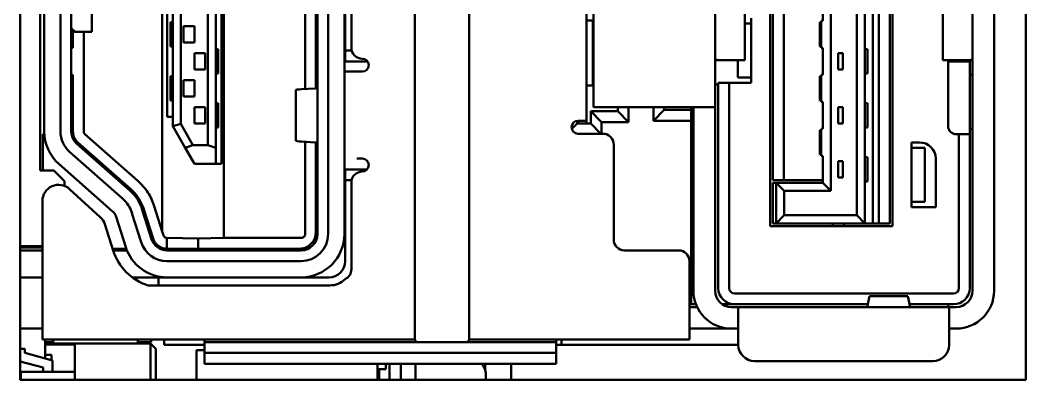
# Model space of a CAD drawing. Header units: millimetres. Extents: x 3412 to 5643, y 891 to 1933.
# Drawn here: x 3686.94 to 3705.54, y 1536.27 to 1542.93 of the extents above; entities that cross this region are included whole.
import ezdxf

# ---------------------------------------------------------------- set-up
doc = ezdxf.new("R2010")
doc.units = ezdxf.units.MM
doc.header["$LTSCALE"] = 1.8
doc.layers.add('외형선(ISO)', color=7, linetype='Continuous', lineweight=50)

msp = doc.modelspace()

# ---------------------------------------------------------------- linework, layer by layer
at = {"layer": '외형선(ISO)'}
for p, q in [((3686.937, 1536.27), (3686.937, 1554.87)), ((3705.537, 1554.87), (3705.537, 1536.27)), ((3694.239, 1537.27), (3694.239, 1554.07)), ((3695.239, 1554.07), (3695.239, 1537.27)), ((3704.549, 1537.92), (3704.549, 1553.42)), ((3704.949, 1553.42), (3704.949, 1537.92)), ((3690.704, 1552.44), (3690.704, 1538.9)), ((3692.434, 1552.37), (3692.434, 1538.97)), ((3692.634, 1552.37), (3692.634, 1538.97)), ((3692.934, 1538.97), (3692.934, 1552.37)), ((3689.564, 1539.021), (3689.564, 1552.318)), ((3700.809, 1539.12), (3700.809, 1552.22)), ((3703.069, 1552.22), (3703.069, 1539.12)), ((3703.019, 1552.17), (3703.019, 1539.17)), ((3702.819, 1539.17), (3702.819, 1551.97)), ((3702.709, 1539.17), (3702.709, 1551.32)), ((3687.309, 1551.19), (3687.309, 1540.15)), ((3690.659, 1551.07), (3690.659, 1540.27)), ((3702.559, 1539.17), (3702.559, 1551.17)), ((3702.409, 1539.32), (3702.409, 1551.02)), ((3690.409, 1550.72), (3690.409, 1540.62)), ((3690.559, 1550.772), (3690.559, 1540.567)), ((3701.929, 1550.57), (3701.929, 1539.77)), ((3689.759, 1540.97), (3689.759, 1550.37)), ((3689.909, 1541.01), (3689.909, 1550.33)), ((3700.859, 1539.97), (3700.859, 1550.37)), ((3701.059, 1539.97), (3701.059, 1550.37)), ((3689.659, 1550.195), (3689.659, 1541.145)), ((3692.209, 1541.659), (3692.209, 1549.681)), ((3692.404, 1549.669), (3692.404, 1541.67)), ((3693.064, 1542.42), (3693.064, 1548.92)), ((3687.884, 1540.87), (3687.884, 1545.67)), ((3699.789, 1545.63), (3699.789, 1541.32)), ((3687.384, 1540.87), (3687.384, 1545.47)), ((3687.684, 1540.87), (3687.684, 1545.47)), ((3692.949, 1542.37), (3692.949, 1543.97)), ((3688.264, 1543.62), (3688.264, 1542.72)), ((3697.414, 1543.58), (3697.414, 1541.07)), ((3697.539, 1541.32), (3697.539, 1543.32)), ((3700.339, 1542.195), (3700.339, 1543.395)), ((3701.779, 1543.42), (3701.779, 1542.92)), ((3703.999, 1543.395), (3703.999, 1542.195)), ((3689.719, 1542.445), (3689.719, 1542.895)), ((3689.759, 1542.895), (3689.719, 1542.895)), ((3697.529, 1542.925), (3697.414, 1542.925)), ((3697.529, 1542.925), (3697.529, 1541.725)), ((3700.459, 1541.77), (3700.459, 1542.97)), ((3701.729, 1542.895), (3701.729, 1542.445)), ((3701.749, 1542.895), (3701.729, 1542.895)), ((3701.779, 1542.92), (3701.749, 1542.92)), ((3701.749, 1542.92), (3701.749, 1542.42)), ((3687.884, 1542.72), (3687.979, 1542.72)), ((3687.914, 1542.42), (3687.914, 1542.72)), ((3687.979, 1542.72), (3688.19, 1542.72)), ((3688.113, 1542.72), (3688.113, 1540.87)), ((3688.19, 1542.72), (3688.264, 1542.72)), ((3689.959, 1542.52), (3689.959, 1542.82)), ((3689.959, 1542.82), (3690.159, 1542.82)), ((3690.159, 1542.52), (3690.159, 1542.82)), ((3700.459, 1542.87), (3700.339, 1542.87)), ((3689.959, 1542.52), (3690.159, 1542.52)), ((3687.914, 1542.42), (3687.884, 1542.42)), ((3689.719, 1542.445), (3689.759, 1542.445)), ((3690.359, 1542.32), (3690.159, 1542.32)), ((3690.159, 1542.02), (3690.159, 1542.32)), ((3690.359, 1542.02), (3690.359, 1542.32)), ((3690.599, 1542.395), (3690.559, 1542.395)), ((3690.599, 1542.395), (3690.599, 1541.945)), ((3692.949, 1542.37), (3693.07, 1542.37)), ((3692.949, 1542.37), (3692.949, 1542.17)), ((3701.729, 1542.445), (3701.749, 1542.445)), ((3701.749, 1542.42), (3701.779, 1542.42)), ((3701.779, 1542.42), (3701.779, 1541.92)), ((3702.066, 1542.32), (3702.066, 1542.02)), ((3702.151, 1542.32), (3702.066, 1542.32)), ((3702.151, 1542.02), (3702.151, 1542.32)), ((3702.609, 1542.395), (3702.559, 1542.395)), ((3702.609, 1542.395), (3702.609, 1541.945)), ((3692.404, 1542.17), (3692.434, 1542.17)), ((3692.934, 1542.17), (3692.949, 1542.17)), ((3692.949, 1542.17), (3693.361, 1542.17)), ((3699.789, 1542.185), (3699.992, 1542.195)), ((3699.789, 1542.195), (3699.834, 1542.195)), ((3699.834, 1542.195), (3700.269, 1542.195)), ((3700.209, 1542.195), (3700.209, 1541.87)), ((3700.269, 1542.195), (3700.339, 1542.195)), ((3703.999, 1542.195), (3704.069, 1542.195)), ((3704.069, 1542.195), (3704.504, 1542.195)), ((3704.099, 1542.17), (3704.099, 1540.97)), ((3704.299, 1542.17), (3704.099, 1542.17)), ((3704.299, 1542.195), (3704.299, 1542.17)), ((3704.299, 1542.17), (3704.499, 1542.17)), ((3704.549, 1542.185), (3704.345, 1542.195)), ((3704.499, 1542.187), (3704.499, 1542.17)), ((3704.499, 1542.17), (3704.499, 1540.82)), ((3704.504, 1542.195), (3704.549, 1542.195)), ((3690.359, 1542.02), (3690.159, 1542.02)), ((3690.559, 1541.945), (3690.599, 1541.945)), ((3693.164, 1541.98), (3692.934, 1541.98)), ((3693.164, 1541.98), (3693.264, 1541.98)), ((3702.066, 1542.02), (3702.151, 1542.02)), ((3702.559, 1541.945), (3702.609, 1541.945)), ((3687.884, 1541.92), (3687.914, 1541.92)), ((3687.914, 1540.87), (3687.914, 1541.92)), ((3689.719, 1541.445), (3689.719, 1541.895)), ((3689.759, 1541.895), (3689.719, 1541.895)), ((3689.959, 1541.52), (3689.959, 1541.82)), ((3689.959, 1541.82), (3690.159, 1541.82)), ((3690.159, 1541.52), (3690.159, 1541.82)), ((3700.049, 1541.77), (3699.849, 1541.77)), ((3699.849, 1537.97), (3699.849, 1541.77)), ((3700.459, 1541.77), (3700.049, 1541.77)), ((3700.049, 1537.97), (3700.049, 1541.77)), ((3700.209, 1541.87), (3700.459, 1541.87)), ((3701.749, 1541.895), (3701.729, 1541.895)), ((3701.729, 1541.895), (3701.729, 1541.445)), ((3701.779, 1541.92), (3701.749, 1541.92)), ((3701.749, 1541.92), (3701.749, 1541.42)), ((3704.549, 1541.92), (3704.499, 1541.92)), ((3692.034, 1541.64), (3692.034, 1540.699)), ((3692.394, 1541.67), (3692.141, 1541.654)), ((3697.529, 1541.725), (3697.414, 1541.725)), ((3699.789, 1541.74), (3699.849, 1541.74)), ((3687.914, 1541.48), (3687.884, 1541.48)), ((3687.914, 1541.42), (3687.884, 1541.42)), ((3689.719, 1541.445), (3689.759, 1541.445)), ((3689.959, 1541.52), (3690.159, 1541.52)), ((3690.599, 1541.395), (3690.559, 1541.395)), ((3690.599, 1541.395), (3690.599, 1540.945)), ((3701.729, 1541.445), (3701.749, 1541.445)), ((3701.749, 1541.42), (3701.779, 1541.42)), ((3701.779, 1541.42), (3701.779, 1540.92)), ((3702.609, 1541.395), (3702.559, 1541.395)), ((3702.609, 1541.395), (3702.609, 1540.945)), ((3690.159, 1541.02), (3690.159, 1541.32)), ((3690.359, 1541.32), (3690.159, 1541.32)), ((3690.359, 1541.02), (3690.359, 1541.32)), ((3697.989, 1541.245), (3697.489, 1541.245)), ((3697.489, 1541.245), (3697.689, 1541.045)), ((3697.489, 1541.245), (3697.489, 1541.02)), ((3697.539, 1541.32), (3698.039, 1541.32)), ((3697.989, 1541.32), (3697.989, 1541.245)), ((3697.989, 1541.245), (3698.189, 1541.045)), ((3698.039, 1541.32), (3699.189, 1541.32)), ((3698.189, 1541.32), (3698.189, 1541.045)), ((3698.649, 1541.07), (3698.649, 1541.32)), ((3698.849, 1541.27), (3698.649, 1541.07)), ((3698.849, 1541.27), (3698.849, 1541.32)), ((3699.349, 1541.27), (3698.849, 1541.27)), ((3699.189, 1541.32), (3699.789, 1541.32)), ((3699.349, 1541.32), (3699.349, 1541.27)), ((3699.349, 1541.07), (3699.349, 1541.27)), ((3699.389, 1541.32), (3699.389, 1537.92)), ((3699.789, 1541.32), (3699.789, 1537.92)), ((3702.066, 1541.32), (3702.066, 1541.02)), ((3702.151, 1541.32), (3702.066, 1541.32)), ((3702.151, 1541.02), (3702.151, 1541.32)), ((3689.659, 1541.145), (3689.759, 1541.145)), ((3690.359, 1541.02), (3690.159, 1541.02)), ((3697.239, 1541.02), (3697.138, 1540.919)), ((3697.239, 1541.02), (3697.239, 1541.069)), ((3697.489, 1541.02), (3697.239, 1541.02)), ((3697.264, 1541.07), (3697.254, 1541.07)), ((3697.264, 1541.07), (3697.264, 1541.02)), ((3697.264, 1541.07), (3697.414, 1541.07)), ((3697.414, 1541.02), (3697.414, 1541.07)), ((3697.489, 1541.02), (3697.679, 1540.83)), ((3698.189, 1541.045), (3697.689, 1541.045)), ((3697.689, 1541.045), (3697.689, 1540.83)), ((3699.349, 1541.07), (3698.649, 1541.07)), ((3699.349, 1541.07), (3699.349, 1537.67)), ((3702.066, 1541.02), (3702.151, 1541.02)), ((3687.914, 1540.82), (3687.914, 1540.87)), ((3689.909, 1541.01), (3689.759, 1540.97)), ((3689.989, 1540.567), (3689.759, 1540.97)), ((3690.131, 1540.62), (3689.909, 1541.01)), ((3690.559, 1540.945), (3690.599, 1540.945)), ((3697.714, 1540.83), (3697.254, 1540.83)), ((3701.749, 1540.895), (3701.729, 1540.895)), ((3701.729, 1540.445), (3701.729, 1540.895)), ((3701.779, 1540.92), (3701.749, 1540.92)), ((3701.749, 1540.92), (3701.749, 1540.42)), ((3702.559, 1540.945), (3702.609, 1540.945)), ((3704.499, 1540.92), (3704.549, 1540.92)), ((3687.359, 1540.82), (3687.385, 1540.82)), ((3687.359, 1540.62), (3687.359, 1540.82)), ((3687.888, 1540.82), (3687.914, 1540.82)), ((3688.964, 1539.779), (3687.985, 1540.645)), ((3688.005, 1540.667), (3688.984, 1539.801)), ((3689.114, 1539.955), (3688.135, 1540.821)), ((3692.394, 1540.67), (3692.141, 1540.685)), ((3692.209, 1538.97), (3692.209, 1540.681)), ((3692.404, 1540.669), (3692.404, 1539)), ((3703.419, 1540.67), (3703.569, 1540.67)), ((3703.419, 1540.67), (3703.419, 1539.47)), ((3704.299, 1540.82), (3704.249, 1540.82)), ((3704.499, 1540.82), (3704.299, 1540.82)), ((3704.299, 1540.82), (3704.299, 1537.97)), ((3704.499, 1540.82), (3704.499, 1537.97)), ((3687.359, 1540.15), (3687.359, 1540.62)), ((3687.852, 1540.495), (3688.831, 1539.629)), ((3689.989, 1540.567), (3690.131, 1540.62)), ((3689.989, 1540.567), (3690.159, 1540.27)), ((3690.409, 1540.62), (3690.131, 1540.62)), ((3690.409, 1540.62), (3690.559, 1540.567)), ((3690.559, 1540.27), (3690.559, 1540.567)), ((3697.914, 1538.87), (3697.914, 1540.63)), ((3703.669, 1540.57), (3703.419, 1540.57)), ((3703.669, 1540.57), (3703.669, 1539.57)), ((3688.633, 1539.404), (3687.654, 1540.271)), ((3690.559, 1540.27), (3690.159, 1540.27)), ((3690.559, 1540.27), (3690.659, 1540.27)), ((3693.264, 1540.37), (3693.164, 1540.37)), ((3701.729, 1540.445), (3701.749, 1540.445)), ((3701.749, 1540.42), (3701.779, 1540.42)), ((3701.779, 1540.42), (3701.779, 1539.92)), ((3702.066, 1540.32), (3702.066, 1540.02)), ((3702.151, 1540.32), (3702.066, 1540.32)), ((3702.151, 1540.02), (3702.151, 1540.32)), ((3702.609, 1540.395), (3702.559, 1540.395)), ((3702.609, 1540.395), (3702.609, 1539.945)), ((3703.869, 1539.47), (3703.869, 1540.37)), ((3687.309, 1540.15), (3687.559, 1540.15)), ((3687.559, 1540.15), (3687.759, 1539.95)), ((3692.949, 1540.17), (3692.949, 1539.97)), ((3693.353, 1540.17), (3692.949, 1540.17)), ((3687.759, 1539.95), (3687.759, 1539.863)), ((3693.068, 1539.97), (3692.949, 1539.97)), ((3692.949, 1538.47), (3692.949, 1539.97)), ((3693.064, 1539.93), (3693.064, 1538.32)), ((3700.859, 1539.97), (3701.059, 1539.97)), ((3700.919, 1539.92), (3700.859, 1539.92)), ((3700.859, 1539.17), (3700.859, 1539.92)), ((3701.779, 1539.92), (3700.919, 1539.92)), ((3701.069, 1539.77), (3700.919, 1539.92)), ((3700.919, 1539.17), (3700.919, 1539.92)), ((3701.779, 1539.97), (3701.059, 1539.97)), ((3701.779, 1539.92), (3701.929, 1539.77)), ((3702.066, 1540.02), (3702.151, 1540.02)), ((3702.559, 1539.945), (3702.609, 1539.945)), ((3687.851, 1539.805), (3688.42, 1539.285)), ((3692.404, 1539.84), (3692.434, 1539.84)), ((3701.929, 1539.77), (3701.069, 1539.77)), ((3701.069, 1539.32), (3701.069, 1539.77)), ((3687.349, 1539.584), (3687.349, 1537.27)), ((3703.419, 1539.57), (3703.669, 1539.57)), ((3689.006, 1539.36), (3689.177, 1538.819)), ((3689.367, 1538.879), (3689.197, 1539.42)), ((3689.396, 1538.888), (3689.225, 1539.429)), ((3689.564, 1539.021), (3689.416, 1539.491)), ((3703.869, 1539.47), (3703.419, 1539.47)), ((3688.503, 1539.154), (3688.656, 1538.669)), ((3688.89, 1538.729), (3688.72, 1539.27)), ((3700.859, 1539.17), (3700.919, 1539.17)), ((3700.919, 1539.17), (3701.069, 1539.32)), ((3700.919, 1539.17), (3702.559, 1539.17)), ((3702.409, 1539.32), (3701.069, 1539.32)), ((3701.969, 1539.12), (3701.969, 1539.17)), ((3702.169, 1539.17), (3702.169, 1539.12)), ((3702.559, 1539.17), (3702.409, 1539.32)), ((3702.559, 1539.17), (3702.709, 1539.17)), ((3702.709, 1539.17), (3702.819, 1539.17)), ((3702.819, 1539.17), (3703.019, 1539.17)), ((3689.586, 1538.95), (3689.564, 1539.021)), ((3703.069, 1539.12), (3700.809, 1539.12)), ((3690.23, 1538.887), (3689.648, 1538.903)), ((3689.648, 1538.903), (3689.653, 1538.7)), ((3690.23, 1538.887), (3690.704, 1538.9)), ((3690.23, 1538.7), (3690.23, 1538.887)), ((3690.704, 1538.9), (3692.139, 1538.9)), ((3686.937, 1538.75), (3687.349, 1538.75)), ((3686.937, 1538.72), (3687.349, 1538.72)), ((3686.937, 1538.72), (3687.072, 1538.72)), ((3686.937, 1538.67), (3687.349, 1538.67)), ((3687.098, 1538.75), (3687.098, 1538.72)), ((3687.299, 1538.72), (3687.299, 1538.75)), ((3688.9, 1538.7), (3688.646, 1538.7)), ((3688.656, 1538.67), (3688.912, 1538.67)), ((3688.759, 1538.7), (3688.759, 1538.67)), ((3689.653, 1538.7), (3689.523, 1538.7)), ((3689.559, 1538.685), (3689.559, 1538.7)), ((3689.653, 1538.7), (3690.23, 1538.7)), ((3692.134, 1538.67), (3689.653, 1538.67)), ((3690.23, 1538.7), (3692.104, 1538.7)), ((3690.797, 1538.67), (3690.797, 1538.7)), ((3691.237, 1538.7), (3691.237, 1538.67)), ((3692.104, 1538.7), (3692.265, 1538.7)), ((3699.114, 1538.67), (3698.114, 1538.67)), ((3692.134, 1538.47), (3689.653, 1538.47)), ((3699.314, 1537.27), (3699.314, 1538.47)), ((3687.349, 1538.17), (3686.937, 1538.17)), ((3689.499, 1538.17), (3689.01, 1538.17)), ((3689.499, 1538.17), (3689.653, 1538.17)), ((3689.499, 1538.17), (3689.499, 1538.02)), ((3689.653, 1538.17), (3692.134, 1538.17)), ((3692.134, 1538.17), (3692.649, 1538.17)), ((3689.298, 1538.02), (3692.664, 1538.02)), ((3704.199, 1537.87), (3700.149, 1537.87)), ((3699.314, 1537.67), (3699.349, 1537.67)), ((3699.435, 1537.67), (3699.349, 1537.67)), ((3700.149, 1537.67), (3699.923, 1537.67)), ((3702.612, 1537.67), (3700.149, 1537.67)), ((3702.606, 1537.641), (3702.64, 1537.798)), ((3702.644, 1537.82), (3703.354, 1537.82)), ((3702.644, 1537.811), (3702.644, 1537.82)), ((3703.354, 1537.82), (3703.354, 1537.811)), ((3703.391, 1537.641), (3703.357, 1537.798)), ((3704.199, 1537.67), (3703.385, 1537.67)), ((3704.099, 1537.67), (3704.099, 1537.62)), ((3699.456, 1537.62), (3699.314, 1537.62)), ((3700.089, 1537.62), (3700.219, 1537.62)), ((3700.219, 1537.02), (3700.219, 1537.62)), ((3700.219, 1537.62), (3704.119, 1537.62)), ((3704.119, 1537.62), (3704.119, 1537.02)), ((3704.119, 1537.62), (3704.249, 1537.62)), ((3686.937, 1537.22), (3687.349, 1537.22)), ((3687.349, 1537.02), (3687.349, 1537.27)), ((3694.239, 1537.27), (3694.239, 1537.02)), ((3695.239, 1537.02), (3695.239, 1537.27)), ((3699.314, 1537.27), (3699.314, 1537.02)), ((3700.089, 1537.22), (3699.314, 1537.22)), ((3700.089, 1537.22), (3700.219, 1537.22)), ((3704.119, 1537.22), (3704.249, 1537.22)), ((3694.239, 1537.02), (3687.349, 1537.02)), ((3687.399, 1537.02), (3687.399, 1536.668)), ((3687.548, 1536.97), (3687.399, 1536.97)), ((3689.349, 1536.946), (3687.399, 1536.946)), ((3687.949, 1536.924), (3687.399, 1536.924)), ((3687.548, 1537.02), (3687.548, 1536.946)), ((3687.949, 1536.422), (3687.949, 1536.924)), ((3689.117, 1536.97), (3689.117, 1537.02)), ((3689.117, 1536.97), (3689.165, 1536.97)), ((3689.315, 1536.97), (3689.165, 1536.97)), ((3689.315, 1536.97), (3689.362, 1536.97)), ((3689.349, 1536.946), (3689.349, 1536.27)), ((3689.449, 1536.846), (3689.349, 1536.946)), ((3689.362, 1537.02), (3689.362, 1536.97)), ((3689.599, 1536.92), (3689.599, 1537.02)), ((3689.599, 1536.92), (3689.799, 1536.92)), ((3690.349, 1536.92), (3689.799, 1536.92)), ((3690.349, 1537.02), (3690.349, 1536.97)), ((3690.349, 1536.97), (3690.349, 1536.77)), ((3694.289, 1536.97), (3690.349, 1536.97)), ((3695.189, 1536.97), (3694.289, 1536.97)), ((3696.849, 1536.97), (3695.189, 1536.97)), ((3699.314, 1537.02), (3695.239, 1537.02)), ((3696.849, 1536.97), (3696.849, 1537.02)), ((3696.849, 1536.77), (3696.849, 1536.97)), ((3696.849, 1536.92), (3696.949, 1536.92)), ((3696.949, 1536.92), (3696.949, 1537.02)), ((3696.949, 1536.92), (3697.149, 1536.92)), ((3700.219, 1536.92), (3697.149, 1536.92)), ((3700.219, 1536.92), (3700.219, 1537.02)), ((3704.119, 1536.92), (3704.119, 1537.02)), ((3686.937, 1536.847), (3687.024, 1536.847)), ((3687.024, 1536.847), (3687.024, 1536.772)), ((3687.024, 1536.772), (3687.536, 1536.63)), ((3687.399, 1536.736), (3687.519, 1536.736)), ((3687.519, 1536.635), (3687.519, 1536.736)), ((3689.449, 1536.846), (3689.449, 1536.27)), ((3690.199, 1536.821), (3690.199, 1536.27)), ((3690.199, 1536.821), (3690.349, 1536.821)), ((3696.849, 1536.77), (3690.349, 1536.77)), ((3690.349, 1536.77), (3690.349, 1536.57)), ((3696.849, 1536.77), (3696.849, 1536.57)), ((3686.937, 1536.614), (3687.361, 1536.497)), ((3687.536, 1536.63), (3687.536, 1536.422)), ((3690.349, 1536.57), (3696.849, 1536.57)), ((3693.549, 1536.27), (3693.549, 1536.57)), ((3693.698, 1536.57), (3693.698, 1536.47)), ((3693.766, 1536.57), (3693.766, 1536.27)), ((3693.978, 1536.57), (3693.978, 1536.27)), ((3694.249, 1536.27), (3694.249, 1536.57)), ((3695.538, 1536.57), (3695.538, 1536.448)), ((3696.018, 1536.57), (3696.018, 1536.27)), ((3703.819, 1536.62), (3700.519, 1536.62)), ((3686.949, 1536.27), (3686.949, 1536.422)), ((3686.949, 1536.422), (3687.949, 1536.422)), ((3687.361, 1536.497), (3687.361, 1536.422)), ((3687.949, 1536.27), (3687.949, 1536.422)), ((3693.549, 1536.47), (3693.672, 1536.47)), ((3693.578, 1536.27), (3693.578, 1536.47)), ((3693.672, 1536.47), (3693.698, 1536.47)), ((3695.549, 1536.366), (3695.549, 1536.27)), ((3686.937, 1536.313), (3686.949, 1536.313)), ((3705.537, 1536.27), (3686.937, 1536.27))]:
    msp.add_line(p, q, dxfattribs=at)
for centre, radius, start, end in [((3687.987, 1542.94), 0.3, 249.7951, 255.7957), ((3693.264, 1542.42), 0.2, 180, 270), ((3693.264, 1542.1), 0.12, 270, 90), ((3697.254, 1540.95), 0.12, 90, 270), ((3688.184, 1540.87), 0.8, 180, 228.5), ((3688.184, 1540.87), 0.5, 180, 228.5), ((3688.184, 1540.87), 0.3, 180, 228.5), ((3697.714, 1540.63), 0.2, 0, 90), ((3704.249, 1540.97), 0.15, 180, 270), ((3703.569, 1540.37), 0.3, 0, 90), ((3693.264, 1540.25), 0.12, 270, 90), ((3693.264, 1539.93), 0.2, 90, 180), ((3687.649, 1539.584), 0.3, 47.4896, 180.0992), ((3688.434, 1539.18), 0.8, 17.5, 48.5), ((3688.434, 1539.18), 0.6, 17.5, 48.5), ((3688.434, 1539.18), 0.3, 17.5, 48.5), ((3688.217, 1539.063), 0.3, 17.5256, 47.4896), ((3692.134, 1538.97), 0.8, 270, 0), ((3692.134, 1538.97), 0.5, 270, 0), ((3692.134, 1538.97), 0.3, 270, 0), ((3692.104, 1539), 0.3, 354.2773, 0), ((3689.653, 1538.97), 0.5, 197.5, 270), ((3689.653, 1538.97), 0.3, 197.5, 270), ((3698.114, 1538.87), 0.2, 180, 270), ((3689.61, 1538.97), 1, 197.5256, 251.8051), ((3689.653, 1538.97), 0.8, 197.5, 270), ((3692.104, 1539), 0.3, 270.0014, 275.746), ((3699.114, 1538.47), 0.2, 0, 90), ((3692.649, 1538.47), 0.3, 270, 0), ((3692.864, 1538.32), 0.2, 294.9364, 0), ((3692.664, 1538.42), 0.4, 270, 315.3005), ((3700.089, 1537.92), 0.7, 180, 270), ((3700.089, 1537.92), 0.3, 180, 270), ((3700.149, 1537.97), 0.3, 180, 270), ((3700.149, 1537.97), 0.1, 180, 270), ((3704.199, 1537.97), 0.3, 270, 0), ((3704.199, 1537.97), 0.1, 270, 0), ((3704.249, 1537.92), 0.7, 270, 0), ((3704.249, 1537.92), 0.3, 270, 0), ((3694.289, 1537.02), 0.05, 180, 270), ((3695.189, 1537.02), 0.05, 270, 0), ((3700.519, 1536.92), 0.3, 180, 270), ((3703.819, 1536.92), 0.3, 270, 0)]:
    msp.add_arc(centre, radius, start, end, dxfattribs=at)
for centre, major_axis, ratio, start_param, end_param in [((3687.979, 1543.02), (0, -0.3), 0.5, 5.593276, 6.283185), ((3699.834, 1542.395), (0, -0.2), 0.469472, 5.785152, 6.283185), ((3704.504, 1542.395), (0, -0.2), 0.469472, 6.283185, 6.781219), ((3692.834, 1541.64), (0.8, 0), 0.034921, 2.617994, 3.141593), ((3692.133, 1541.675), (0.3, 0), 0.034941, 5.75988, 6.283207), ((3687.916, 1540.781), (0.0882, -0.0012), 0.440802, 1.5497, 1.602791), ((3692.834, 1540.699), (-0.8, 0), 0.034921, 0, 0.523599), ((3692.133, 1540.664), (0.3, 0), 0.034941, 6.283164, 6.80649), ((3702.65, 1537.519), (0, -0.3), 0.087473, 3.387501, 3.521965), ((3703.347, 1537.519), (0, -0.3), 0.087473, 2.76122, 2.895685), ((3702.596, 1537.922), (0, -0.302), 0.087185, 6.283133, 6.662304), ((3703.401, 1537.922), (0, -0.302), 0.087185, 5.904067, 6.283237)]:
    msp.add_ellipse(centre, major_axis=major_axis, ratio=ratio, start_param=start_param, end_param=end_param, dxfattribs=at)
for points, knots in [([(3687.914, 1540.87), (3687.914, 1540.851), (3687.916, 1540.832), (3687.924, 1540.794), (3687.93, 1540.776), (3687.945, 1540.741), (3687.955, 1540.725), (3687.978, 1540.694), (3687.991, 1540.68), (3688.005, 1540.667)], [-0.02287657, -0.02287657, -0.02287657, -0.02287657, -0.01717019, -0.01717019, -0.0114393, -0.0114393, -0.00571033, -0.00571033, -0.00000214, -0.00000214, -0.00000214, -0.00000214]), ([(3688.135, 1540.821), (3688.132, 1540.824), (3688.129, 1540.827), (3688.123, 1540.835), (3688.121, 1540.839), (3688.117, 1540.847), (3688.116, 1540.852), (3688.114, 1540.861), (3688.113, 1540.865), (3688.113, 1540.87)], [0.000001001, 0.000001001, 0.000001001, 0.000001001, 0.001372427, 0.001372427, 0.002746829, 0.002746829, 0.004121317, 0.004121317, 0.005492618, 0.005492618, 0.005492618, 0.005492618]), ([(3689.415, 1539.491), (3689.387, 1539.58), (3689.348, 1539.665), (3689.246, 1539.822), (3689.184, 1539.893), (3689.114, 1539.955)], [0.00000385, 0.00000385, 0.00000385, 0.00000385, 0.02810102, 0.02810102, 0.0562175, 0.0562175, 0.0562175, 0.0562175]), ([(3688.984, 1539.801), (3689.04, 1539.752), (3689.089, 1539.695), (3689.171, 1539.569), (3689.203, 1539.501), (3689.225, 1539.429)], [0.00000303, 0.00000303, 0.00000303, 0.00000303, 0.02249445, 0.02249445, 0.04498006, 0.04498006, 0.04498006, 0.04498006]), ([(3692.134, 1538.701), (3692.168, 1538.705), (3692.202, 1538.714), (3692.264, 1538.744), (3692.292, 1538.764), (3692.34, 1538.812), (3692.36, 1538.84), (3692.389, 1538.902), (3692.399, 1538.935), (3692.402, 1538.97)], [-0.04139149, -0.04139149, -0.04139149, -0.04139149, -0.0309487, -0.0309487, -0.02066702, -0.02066702, -0.01040848, -0.01040848, -0.00000145, -0.00000145, -0.00000145, -0.00000145]), ([(3692.209, 1538.97), (3692.209, 1538.965), (3692.208, 1538.96), (3692.207, 1538.951), (3692.205, 1538.946), (3692.2, 1538.934), (3692.195, 1538.926), (3692.182, 1538.914), (3692.175, 1538.909), (3692.163, 1538.904), (3692.158, 1538.902), (3692.149, 1538.9), (3692.144, 1538.9), (3692.139, 1538.9)], [0.000001, 0.000001, 0.000001, 0.000001, 0.00144391, 0.00144391, 0.00288187, 0.00288187, 0.00549763, 0.00549763, 0.0081134, 0.0081134, 0.00955123, 0.00955123, 0.01099392, 0.01099392, 0.01099392, 0.01099392]), ([(3689.653, 1538.7), (3689.65, 1538.7), (3689.647, 1538.7), (3689.636, 1538.7), (3689.631, 1538.701), (3689.617, 1538.702), (3689.608, 1538.703), (3689.581, 1538.709), (3689.564, 1538.714), (3689.531, 1538.728), (3689.516, 1538.737), (3689.489, 1538.755), (3689.477, 1538.765), (3689.45, 1538.791), (3689.436, 1538.808), (3689.412, 1538.846), (3689.403, 1538.867), (3689.396, 1538.888)], [0.00000188, 0.00000188, 0.00000188, 0.00000188, 0.00115902, 0.00115902, 0.00178781, 0.00178781, 0.00287872, 0.00287872, 0.00505592, 0.00505592, 0.00715206, 0.00715206, 0.00894536, 0.00894536, 0.01163665, 0.01163665, 0.01432691, 0.01432691, 0.01432691, 0.01432691]), ([(3689.648, 1538.903), (3689.642, 1538.905), (3689.634, 1538.902), (3689.612, 1538.914), (3689.605, 1538.919), (3689.596, 1538.929), (3689.593, 1538.933), (3689.589, 1538.941), (3689.587, 1538.946), (3689.586, 1538.95)], [-0.0103538, -0.0103538, -0.0103538, -0.0103538, -0.00542217, -0.00542217, -0.00279529, -0.00279529, -0.00139599, -0.00139599, -0.00000118, -0.00000118, -0.00000118, -0.00000118]), ([(3695.472, 1536.57), (3695.494, 1536.544), (3695.514, 1536.513), (3695.54, 1536.448), (3695.549, 1536.404), (3695.549, 1536.366)], [-0.15528253, -0.15528253, -0.15528253, -0.15528253, -0.14569616, -0.14569616, -0.13437623, -0.13437623, -0.13437623, -0.13437623])]:
    msp.add_open_spline(points, degree=3, knots=knots, dxfattribs=at)

doc.saveas('drawing.dxf')
